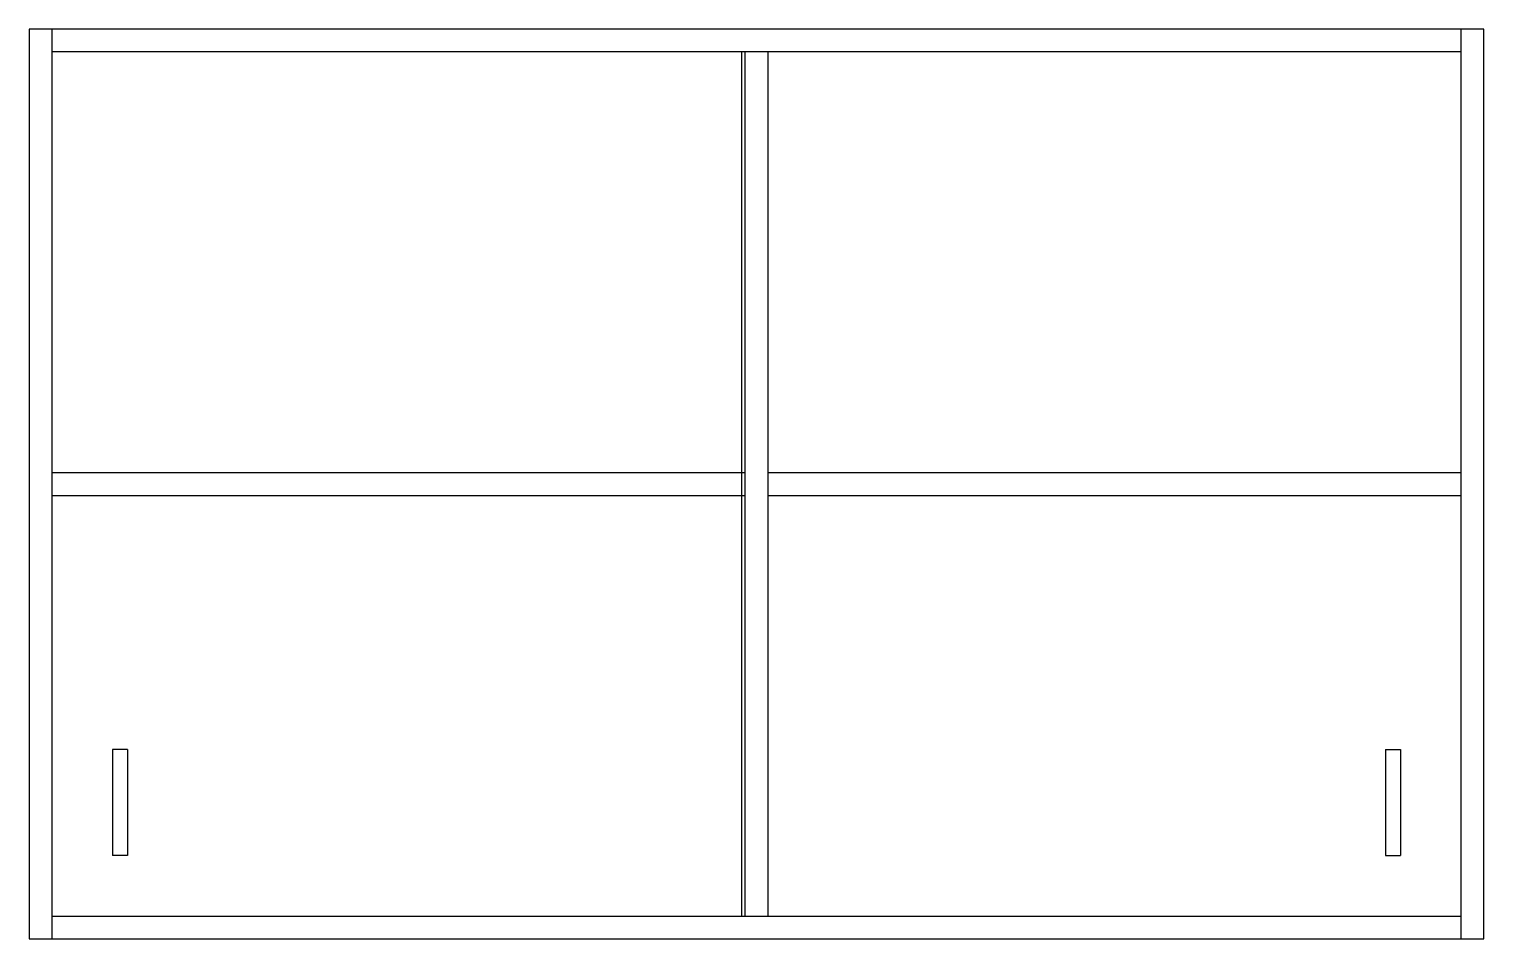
# Model space of a CAD drawing. Extents: x 0 to 48, y 54 to 84.
import ezdxf

# ---------------------------------------------------------------- set-up
doc = ezdxf.new("R2010")
doc.units = 0
doc.header["$LTSCALE"] = 3
doc.layers.get('0').update_dxf_attribs({"linetype": 'CONTINUOUS'})

msp = doc.modelspace()

# ---------------------------------------------------------------- linework, layer by layer
at = {"color": 0}
for p, q in [((48, 84), (0, 84)), ((0, 84), (0, 54)), ((0.75, 84), (0.75, 54)), ((47.25, 54), (47.25, 84)), ((48, 54), (48, 84)), ((47.25, 83.25), (0.75, 83.25)), ((23.5, 83.25), (23.5, 54.75)), ((23.625, 54.75), (23.625, 83.25)), ((24.375, 83.25), (24.375, 54.75)), ((0.75, 69.375), (23.625, 69.375)), ((24.375, 69.375), (47.25, 69.375)), ((0.75, 68.625), (23.625, 68.625)), ((24.375, 68.625), (47.25, 68.625)), ((2.75, 60.25), (2.75, 56.75)), ((3.25, 60.25), (2.75, 60.25)), ((3.25, 60.25), (3.25, 56.75)), ((44.75, 60.25), (44.75, 56.75)), ((44.75, 60.25), (45.25, 60.25)), ((45.25, 60.25), (45.25, 56.75)), ((3.25, 56.75), (2.75, 56.75)), ((44.75, 56.75), (45.25, 56.75)), ((0.75, 54.75), (47.25, 54.75)), ((0, 54), (48, 54))]:
    msp.add_line(p, q, dxfattribs=at)

doc.saveas('drawing.dxf')
